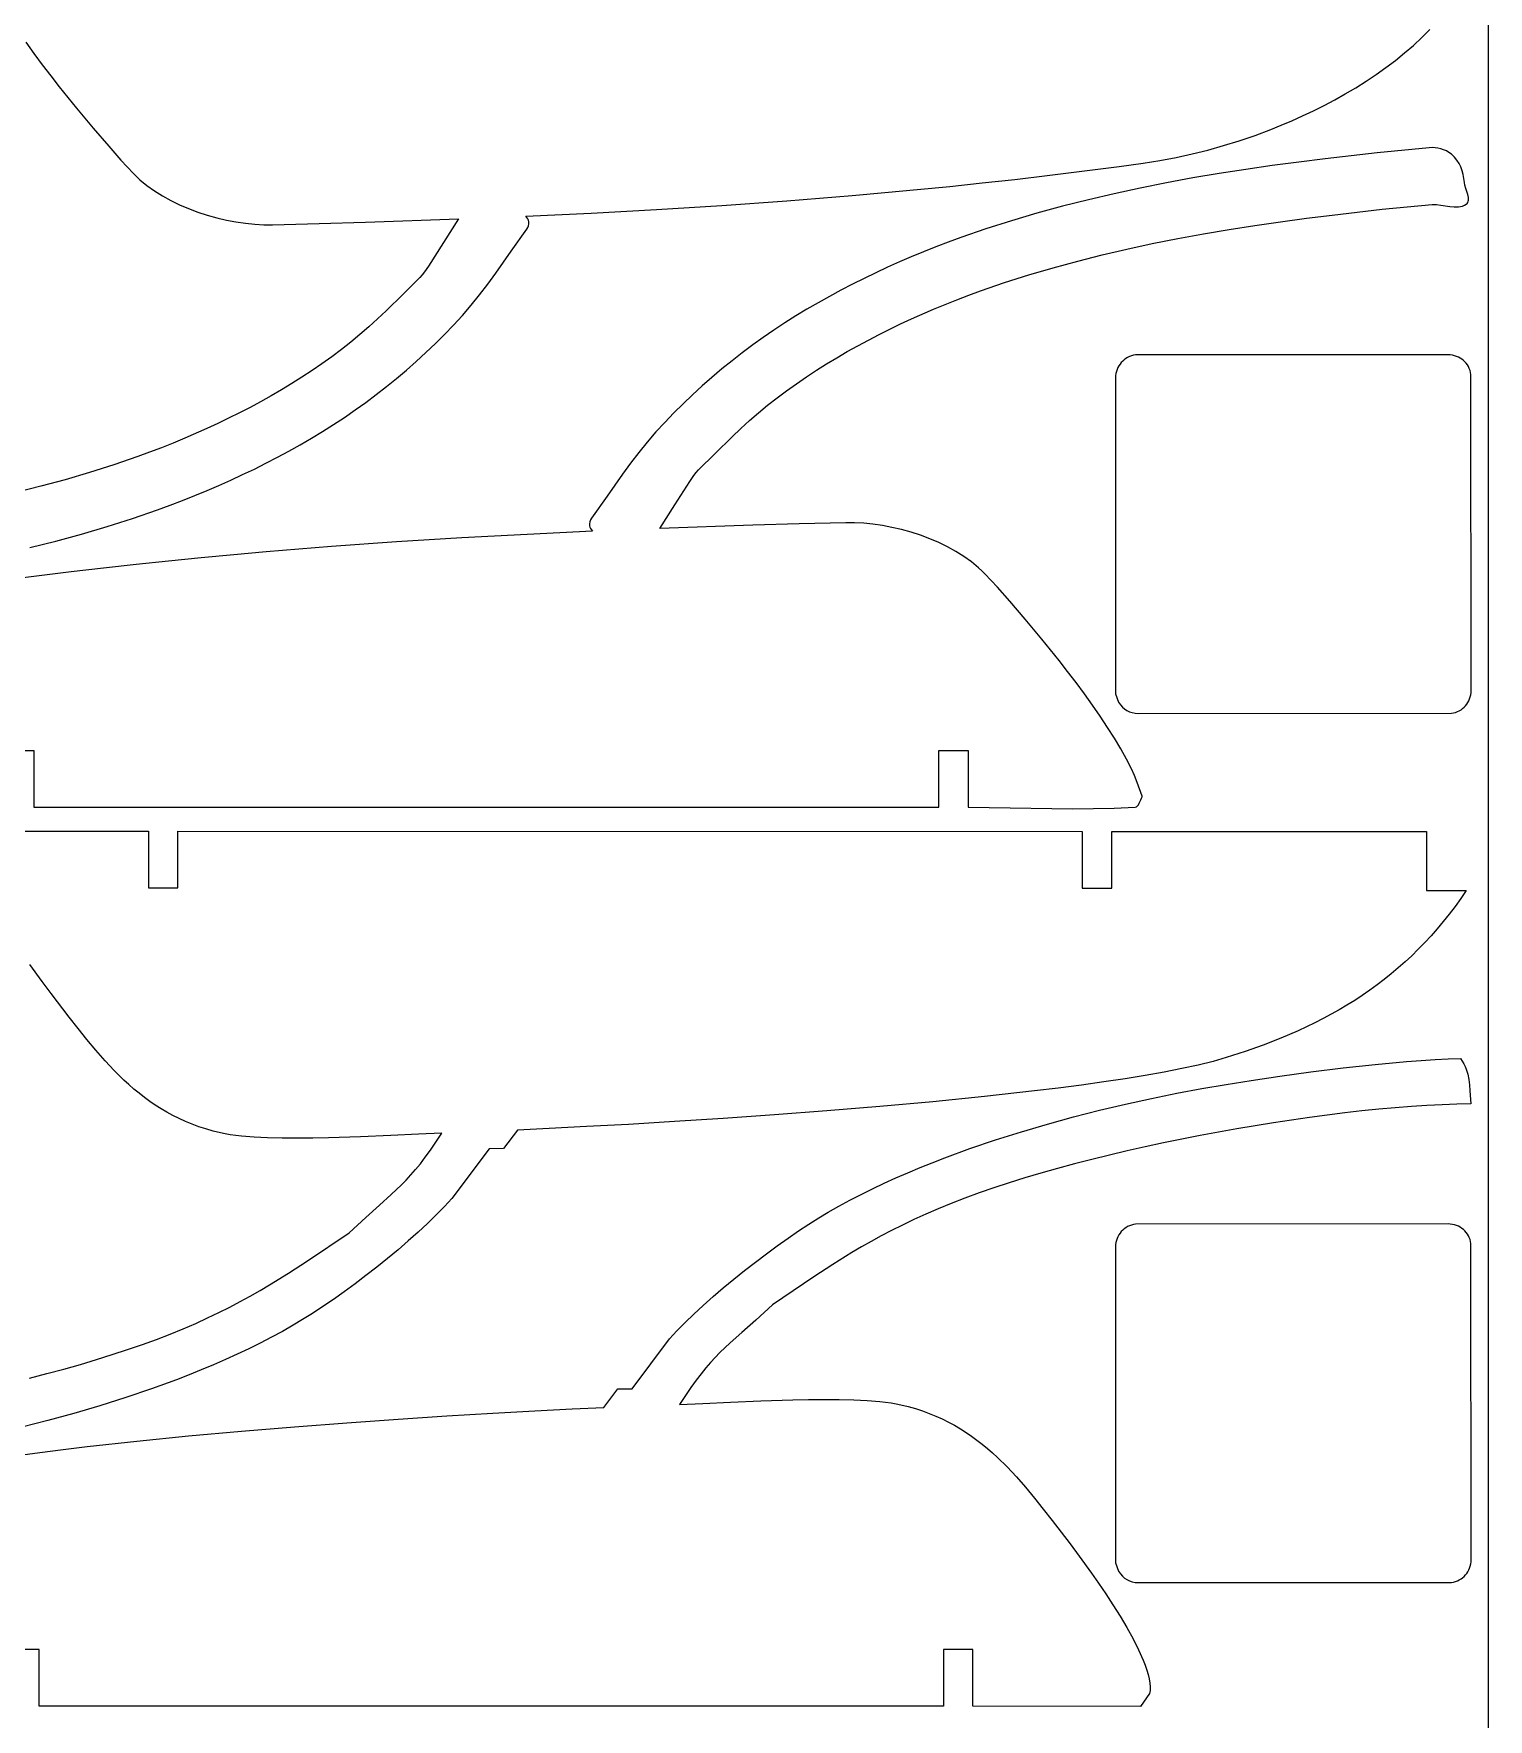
# Model space of a CAD drawing. Extents: x 169 to 749, y 15 to 895.
# Drawn here: x 620.6 to 748.7, y 545.6 to 694.1 of the extents above; entities that cross this region are included whole.
import ezdxf

# ---------------------------------------------------------------- set-up
doc = ezdxf.new("R2010")
doc.units = 0
doc.layers.get('0').update_dxf_attribs({"linetype": 'CONTINUOUS'})

msp = doc.modelspace()

# ---------------------------------------------------------------- linework, layer by layer
at = {"color": 0}
msp.add_line((748.703243, 895.036023), (748.703243, 15.036023), dxfattribs=at)
at = {"color": 4}
for p, q in [((619.897528, 693.329482), (620.605993, 692.339784)), ((742.102819, 693.061419), (742.84155, 693.75475)), ((742.84155, 693.75475), (743.540246, 694.467042)), ((620.605993, 692.339784), (621.336246, 691.350605)), ((740.519454, 691.733785), (741.327603, 692.387585)), ((741.327603, 692.387585), (742.102819, 693.061419)), ((621.336246, 691.350605), (622.081827, 690.367914)), ((622.081827, 690.367914), (622.836276, 689.397683)), ((737.93291, 689.897954), (738.818556, 690.488432)), ((738.818556, 690.488432), (739.681921, 691.100555)), ((739.681921, 691.100555), (740.519454, 691.733785)), ((622.836276, 689.397683), (624.345939, 687.518475)), ((736.108978, 688.784073), (737.028533, 689.329655)), ((737.028533, 689.329655), (737.93291, 689.897954)), ((624.345939, 687.518475), (625.813556, 685.760742)), ((733.294744, 687.288994), (734.238532, 687.763206)), ((734.238532, 687.763206), (735.177794, 688.261744)), ((735.177794, 688.261744), (736.108978, 688.784073)), ((729.545346, 685.646142), (730.47173, 686.017683)), ((730.47173, 686.017683), (731.407792, 686.415696)), ((731.407792, 686.415696), (732.349981, 686.839645)), ((732.349981, 686.839645), (733.294744, 687.288994)), ((625.813556, 685.760742), (627.187446, 684.172242)), ((725.393813, 684.226456), (726.773985, 684.654436)), ((726.773985, 684.654436), (728.155772, 685.127032)), ((728.155772, 685.127032), (729.545346, 685.646142)), ((627.187446, 684.172242), (628.270871, 682.954755)), ((628.270871, 682.954755), (629.380246, 681.761042)), ((718.301146, 682.689342), (719.765828, 682.922721)), ((719.765828, 682.922721), (721.201263, 683.191224)), ((721.201263, 683.191224), (722.613624, 683.496748)), ((722.613624, 683.496748), (724.009083, 683.841192)), ((724.009083, 683.841192), (725.393813, 684.226456)), ((734.343813, 683.077043), (732.013409, 682.782747)), ((736.626627, 683.342198), (734.343813, 683.077043)), ((738.912151, 683.584281), (736.626627, 683.342198)), ((743.486413, 684.038643), (738.912151, 683.584281)), ((743.751413, 684.05312), (743.486413, 684.038643)), ((744.013996, 684.043604), (743.751413, 684.05312)), ((744.272597, 684.00988), (744.013996, 684.043604)), ((744.525651, 683.951731), (744.272597, 684.00988)), ((744.771594, 683.868939), (744.525651, 683.951731)), ((745.008862, 683.761289), (744.771594, 683.868939)), ((745.23589, 683.628562), (745.008862, 683.761289)), ((745.451113, 683.470543), (745.23589, 683.628562)), ((745.716725, 683.222873), (745.451113, 683.470543)), ((745.941716, 682.951082), (745.716725, 683.222873)), ((746.129063, 682.6582), (745.941716, 682.951082)), ((629.380246, 681.761042), (629.653054, 681.488375)), ((629.653054, 681.488375), (629.939935, 681.223507)), ((706.998465, 681.259421), (709.859146, 681.594642)), ((709.859146, 681.594642), (714.083708, 682.115217)), ((714.083708, 682.115217), (716.193754, 682.39283)), ((716.193754, 682.39283), (718.301146, 682.689342)), ((725.008188, 681.769568), (722.678946, 681.377608)), ((727.342446, 682.132251), (725.008188, 681.769568)), ((729.678569, 682.468896), (727.342446, 682.132251)), ((732.013409, 682.782747), (729.678569, 682.468896)), ((746.281738, 682.347256), (746.129063, 682.6582)), ((746.402717, 682.021279), (746.281738, 682.347256)), ((746.494973, 681.683298), (746.402717, 682.021279)), ((746.56148, 681.336343), (746.494973, 681.683298)), ((629.939935, 681.223507), (630.553123, 680.71746)), ((630.553123, 680.71746), (631.21421, 680.243479)), ((631.21421, 680.243479), (631.9176, 679.802141)), ((692.670355, 679.831803), (695.538916, 680.085868)), ((695.538916, 680.085868), (698.406114, 680.355161)), ((698.406114, 680.355161), (701.271843, 680.640183)), ((701.271843, 680.640183), (704.135996, 680.941435)), ((704.135996, 680.941435), (706.998465, 681.259421)), ((715.752813, 679.993643), (713.481227, 679.459199)), ((718.048109, 680.492887), (715.752813, 679.993643)), ((720.357869, 680.953128), (718.048109, 680.492887)), ((722.678946, 681.377608), (720.357869, 680.953128)), ((746.605213, 680.983443), (746.56148, 681.336343)), ((746.650512, 680.733082), (746.605213, 680.983443)), ((746.728163, 680.466342), (746.650512, 680.733082)), ((746.900613, 679.922831), (746.728163, 680.466342)), ((746.955455, 679.665614), (746.900613, 679.922831)), ((631.9176, 679.802141), (632.657695, 679.394022)), ((632.657695, 679.394022), (633.428898, 679.0197)), ((633.428898, 679.0197), (634.225609, 678.679752)), ((634.225609, 678.679752), (635.042233, 678.374755)), ((669.685599, 678.287181), (675.436339, 678.599049)), ((675.436339, 678.599049), (681.184614, 678.957763)), ((681.184614, 678.957763), (686.929571, 679.367342)), ((686.929571, 679.367342), (692.670355, 679.831803)), ((711.210846, 678.885786), (708.946477, 678.269948)), ((713.481227, 679.459199), (711.210846, 678.885786)), ((737.149229, 678.375082), (739.348863, 678.620631)), ((739.348863, 678.620631), (741.550823, 678.843436)), ((741.550823, 678.843436), (743.755313, 679.038143)), ((743.755313, 679.038143), (744.136456, 679.039566)), ((744.136456, 679.039566), (744.528282, 678.997851)), ((744.528282, 678.997851), (745.319063, 678.872706)), ((745.319063, 678.872706), (745.705559, 678.833125)), ((745.705559, 678.833125), (746.077819, 678.838104)), ((746.077819, 678.838104), (746.256664, 678.864156)), ((746.256664, 678.864156), (746.429614, 678.909569)), ((746.429614, 678.909569), (746.59589, 678.977085)), ((746.59589, 678.977085), (746.754713, 679.069443)), ((746.754713, 679.069443), (746.840786, 679.143397)), ((746.840786, 679.143397), (746.902484, 679.229144)), ((746.902484, 679.229144), (746.942302, 679.325461)), ((746.942302, 679.325461), (746.962738, 679.431126)), ((746.962738, 679.431126), (746.955455, 679.665614)), ((635.042233, 678.374755), (635.873172, 678.105285)), ((635.873172, 678.105285), (636.712827, 677.87192)), ((636.712827, 677.87192), (637.555601, 677.675237)), ((637.555601, 677.675237), (638.395897, 677.515813)), ((638.395897, 677.515813), (639.228117, 677.394224)), ((639.228117, 677.394224), (640.046664, 677.311048)), ((640.046664, 677.311048), (640.845939, 677.266862)), ((640.845939, 677.266862), (641.620346, 677.262242)), ((641.620346, 677.262242), (645.717754, 677.361189)), ((645.717754, 677.361189), (649.814458, 677.485392)), ((649.814458, 677.485392), (658.006846, 677.767342)), ((658.006846, 677.767342), (656.684921, 675.690905)), ((663.933246, 678.018142), (669.685599, 678.287181)), ((664.097896, 677.780192), (663.933246, 678.018142)), ((664.009146, 676.862842), (664.097958, 677.013169)), ((664.169243, 677.658002), (664.097896, 677.780192)), ((664.097958, 677.013169), (664.162246, 677.178205)), ((664.162246, 677.178205), (664.198708, 677.351135)), ((664.204046, 677.525142), (664.169243, 677.658002)), ((664.198708, 677.351135), (664.204046, 677.525142)), ((706.692926, 677.608231), (704.454998, 676.897178)), ((708.946477, 678.269948), (706.692926, 677.608231)), ((725.868213, 676.840818), (728.137012, 677.192937)), ((728.137012, 677.192937), (730.408576, 677.519953)), ((730.408576, 677.519953), (732.680834, 677.825232)), ((732.680834, 677.825232), (734.951713, 678.112143)), ((734.951713, 678.112143), (737.149229, 678.375082)), ((656.684921, 675.690905), (655.348146, 673.624142)), ((662.647502, 674.922491), (664.009146, 676.862842)), ((701.137913, 675.730533), (700.045236, 675.31324)), ((702.237499, 676.133332), (701.137913, 675.730533)), ((704.454998, 676.897178), (702.237499, 676.133332)), ((716.862113, 675.113943), (719.09913, 675.600158)), ((719.09913, 675.600158), (721.347201, 676.047796)), ((721.347201, 676.047796), (723.604252, 676.460227)), ((723.604252, 676.460227), (725.868213, 676.840818)), ((661.277346, 672.98663), (662.647502, 674.922491)), ((696.832896, 673.979744), (695.788383, 673.512184)), ((697.883013, 674.433443), (696.832896, 673.979744)), ((698.960069, 674.88102), (697.883013, 674.433443)), ((700.045236, 675.31324), (698.960069, 674.88102)), ((710.378947, 673.473669), (712.535246, 674.059528)), ((712.535246, 674.059528), (714.697744, 674.605163)), ((714.697744, 674.605163), (716.862113, 675.113943)), ((654.598746, 672.620842), (653.117549, 671.153545)), ((654.809144, 672.851985), (654.598746, 672.620842)), ((654.998758, 673.101605), (654.809144, 672.851985)), ((655.348146, 673.624142), (654.998758, 673.101605)), ((660.575751, 672.031724), (661.277346, 672.98663)), ((693.718562, 672.533832), (692.694453, 672.022216)), ((694.750071, 673.030351), (693.718562, 672.533832)), ((695.788383, 673.512184), (694.750071, 673.030351)), ((706.102259, 672.167809), (708.233176, 672.844218)), ((708.233176, 672.844218), (710.378947, 673.473669)), ((653.117549, 671.153545), (651.629246, 669.692117)), ((659.112881, 670.170644), (659.856039, 671.09155)), ((659.856039, 671.09155), (660.575751, 672.031724)), ((691.678345, 671.495089), (690.670836, 670.95204)), ((692.694453, 672.022216), (691.678345, 671.495089)), ((701.9023, 670.660639), (702.943203, 671.057778)), ((702.943203, 671.057778), (703.990524, 671.441071)), ((703.990524, 671.441071), (706.102259, 672.167809)), ((651.629246, 669.692117), (650.873564, 668.974297)), ((658.340946, 669.273542), (659.112881, 670.170644)), ((688.684014, 669.816524), (687.705899, 669.223233)), ((689.672526, 670.392656), (688.684014, 669.816524)), ((690.670836, 670.95204), (689.672526, 670.392656)), ((697.90289, 668.971305), (699.841913, 669.823143)), ((699.841913, 669.823143), (700.868356, 670.249235)), ((700.868356, 670.249235), (701.9023, 670.660639)), ((650.105468, 668.270777), (649.32141, 667.585833)), ((650.873564, 668.974297), (650.105468, 668.270777)), ((656.772216, 667.59886), (657.566869, 668.427005)), ((657.566869, 668.427005), (658.340946, 669.273542)), ((686.738781, 668.61237), (685.783259, 667.983523)), ((687.705899, 669.223233), (686.738781, 668.61237)), ((695.038127, 667.593377), (695.986454, 668.066546)), ((695.986454, 668.066546), (696.941564, 668.52573)), ((696.941564, 668.52573), (697.90289, 668.971305)), ((648.517846, 666.923742), (647.681675, 666.271762)), ((649.32141, 667.585833), (648.517846, 666.923742)), ((655.126433, 665.996655), (655.958299, 666.788834)), ((655.958299, 666.788834), (656.772216, 667.59886)), ((683.909399, 666.670226), (682.992259, 665.984952)), ((684.839931, 667.336279), (683.909399, 666.670226)), ((685.783259, 667.983523), (684.839931, 667.336279)), ((692.239538, 666.086168), (693.164101, 666.603566)), ((693.164101, 666.603566), (694.097153, 667.105843)), ((694.097153, 667.105843), (695.038127, 667.593377)), ((646.832467, 665.63793), (645.970791, 665.021868)), ((647.681675, 666.271762), (646.832467, 665.63793)), ((653.414107, 664.464744), (654.277931, 665.222049)), ((654.277931, 665.222049), (655.126433, 665.996655)), ((682.089113, 665.280043), (681.198552, 664.556524)), ((682.992259, 665.984952), (682.089113, 665.280043)), ((690.418157, 665.004497), (691.324034, 665.553271)), ((691.324034, 665.553271), (692.239538, 666.086168)), ((716.380879, 665.130636), (716.269687, 664.991755)), ((716.503481, 665.258676), (716.380879, 665.130636)), ((716.636929, 665.375189), (716.503481, 665.258676)), ((716.780663, 665.479486), (716.636929, 665.375189)), ((716.93412, 665.570879), (716.780663, 665.479486)), ((717.096737, 665.648681), (716.93412, 665.570879)), ((717.267952, 665.712204), (717.096737, 665.648681)), ((717.447204, 665.76076), (717.267952, 665.712204)), ((717.633929, 665.793661), (717.447204, 665.76076)), ((745.162929, 665.812961), (717.633929, 665.793661)), ((745.35858, 665.798795), (745.162929, 665.812961)), ((745.548003, 665.769684), (745.35858, 665.798795)), ((745.730539, 665.726129), (745.548003, 665.769684)), ((745.905527, 665.668632), (745.730539, 665.726129)), ((746.072307, 665.597695), (745.905527, 665.668632)), ((746.230218, 665.51382), (746.072307, 665.597695)), ((746.3786, 665.417507), (746.230218, 665.51382)), ((746.516792, 665.309261), (746.3786, 665.417507)), ((746.644133, 665.189581), (746.516792, 665.309261)), ((746.759963, 665.05897), (746.644133, 665.189581)), ((644.212303, 663.841539), (643.316628, 663.276515)), ((645.097213, 664.423197), (644.212303, 663.841539)), ((645.970791, 665.021868), (645.097213, 664.423197)), ((651.645746, 663.000942), (652.536274, 663.724466)), ((652.536274, 663.724466), (653.414107, 664.464744)), ((680.320694, 663.816256), (679.456852, 663.058963)), ((681.198552, 664.556524), (680.320694, 663.816256)), ((687.763977, 663.259127), (688.63756, 663.857803)), ((688.63756, 663.857803), (689.522476, 664.439467)), ((689.522476, 664.439467), (690.418157, 665.004497)), ((715.873614, 663.969359), (715.858029, 663.773861)), ((715.858029, 663.773861), (715.877229, 635.954361)), ((715.904544, 664.158832), (715.873614, 663.969359)), ((715.950256, 664.341594), (715.904544, 664.158832)), ((716.010188, 664.516954), (715.950256, 664.341594)), ((716.083779, 664.684227), (716.010188, 664.516954)), ((716.170466, 664.842723), (716.083779, 664.684227)), ((716.269687, 664.991755), (716.170466, 664.842723)), ((746.863622, 664.917931), (746.759963, 665.05897)), ((746.954449, 664.766964), (746.863622, 664.917931)), ((747.031784, 664.606571), (746.954449, 664.766964)), ((747.094966, 664.437255), (747.031784, 664.606571)), ((747.143334, 664.259518), (747.094966, 664.437255)), ((747.176229, 664.073861), (747.143334, 664.259518)), ((747.195529, 636.247861), (747.176229, 664.073861)), ((641.495258, 662.194855), (640.5707, 661.677461)), ((642.410757, 662.727747), (641.495258, 662.194855)), ((643.316628, 663.276515), (642.410757, 662.727747)), ((649.825427, 661.61076), (650.742582, 662.296034)), ((650.742582, 662.296034), (651.645746, 663.000942)), ((678.608338, 662.284368), (677.776465, 661.492196)), ((679.456852, 663.058963), (678.608338, 662.284368)), ((686.053085, 662.009225), (686.902296, 662.64306)), ((686.902296, 662.64306), (687.763977, 663.259127)), ((638.696676, 660.687653), (637.748347, 660.214481)), ((639.637649, 661.175187), (638.696676, 660.687653)), ((640.5707, 661.677461), (639.637649, 661.175187)), ((647.951543, 660.297464), (648.894881, 660.944707)), ((648.894881, 660.944707), (649.825427, 661.61076)), ((676.962544, 660.682168), (676.16789, 659.85401)), ((677.776465, 661.492196), (676.962544, 660.682168)), ((683.629348, 660.010209), (684.413382, 660.695153)), ((684.413382, 660.695153), (685.216913, 661.357243)), ((685.216913, 661.357243), (686.053085, 662.009225)), ((635.831898, 659.30971), (633.892846, 658.457842)), ((636.793232, 659.755293), (635.831898, 659.30971)), ((637.748347, 660.214481), (636.793232, 659.755293)), ((646.028884, 659.057758), (646.996011, 659.668618)), ((646.996011, 659.668618), (647.951543, 660.297464)), ((676.16789, 659.85401), (675.393813, 659.007443)), ((682.105588, 658.588868), (682.861265, 659.306688)), ((682.861265, 659.306688), (683.629348, 660.010209)), ((632.866403, 658.031751), (631.832459, 657.620347)), ((633.892846, 658.457842), (632.866403, 658.031751)), ((643.063932, 657.328963), (644.062246, 657.888342)), ((644.062246, 657.888342), (645.050763, 658.46447)), ((645.050763, 658.46447), (646.028884, 659.057758)), ((674.621878, 658.11037), (673.878719, 657.189479)), ((675.393813, 659.007443), (674.621878, 658.11037)), ((680.617266, 657.12744), (682.105588, 658.588868)), ((629.744236, 656.839916), (627.632506, 656.113182)), ((630.791557, 657.223209), (629.744236, 656.839916)), ((631.832459, 657.620347), (630.791557, 657.223209)), ((640.016199, 655.747195), (641.040309, 656.258802)), ((641.040309, 656.258802), (642.05642, 656.785921)), ((642.05642, 656.785921), (643.063932, 657.328963)), ((673.159008, 656.249311), (672.457413, 655.294406)), ((673.878719, 657.189479), (673.159008, 656.249311)), ((679.136013, 655.660143), (680.617266, 657.12744)), ((623.355836, 654.807341), (621.199555, 654.2215)), ((625.501596, 655.43678), (623.355836, 654.807341)), ((627.632506, 656.113182), (625.501596, 655.43678)), ((636.901863, 654.301324), (637.946377, 654.768869)), ((637.946377, 654.768869), (638.984688, 655.250688)), ((638.984688, 655.250688), (640.016199, 655.747195)), ((672.457413, 655.294406), (671.087257, 653.358551)), ((678.386613, 654.656843), (678.736001, 655.179381)), ((678.736001, 655.179381), (678.925615, 655.429001)), ((678.925615, 655.429001), (679.136013, 655.660143)), ((621.199555, 654.2215), (619.037082, 653.675889)), ((633.689552, 652.967813), (634.774706, 653.400048)), ((634.774706, 653.400048), (635.851746, 653.847642)), ((635.851746, 653.847642), (636.901863, 654.301324)), ((671.087257, 653.358551), (669.725613, 651.418243)), ((677.049838, 652.590093), (678.386613, 654.656843)), ((629.279805, 651.383833), (631.497302, 652.147695)), ((631.497302, 652.147695), (632.596883, 652.550506)), ((632.596883, 652.550506), (633.689552, 652.967813)), ((675.727913, 650.513743), (677.049838, 652.590093)), ((624.788308, 650.011043), (627.041871, 650.672767)), ((627.041871, 650.672767), (629.279805, 651.383833)), ((669.801513, 650.262843), (664.049189, 649.993834)), ((669.536093, 650.929951), (669.530713, 650.755943)), ((669.530713, 650.755943), (669.56553, 650.623026)), ((669.572551, 651.102881), (669.536093, 650.929951)), ((669.56553, 650.623026), (669.636901, 650.500806)), ((669.636815, 651.267917), (669.572551, 651.102881)), ((669.725613, 651.418243), (669.636815, 651.267917)), ((669.636901, 650.500806), (669.801513, 650.262843)), ((683.920301, 650.795606), (675.727913, 650.513743)), ((688.017005, 650.919798), (683.920301, 650.795606)), ((692.114413, 651.018743), (688.017005, 650.919798)), ((692.88882, 651.014124), (692.114413, 651.018743)), ((693.688095, 650.969938), (692.88882, 651.014124)), ((694.506642, 650.886762), (693.688095, 650.969938)), ((695.338862, 650.765173), (694.506642, 650.886762)), ((696.179158, 650.605749), (695.338862, 650.765173)), ((697.021932, 650.409065), (696.179158, 650.605749)), ((697.861587, 650.1757), (697.021932, 650.409065)), ((620.253536, 648.821787), (622.523927, 649.395202)), ((622.523927, 649.395202), (624.788308, 650.011043)), ((646.805226, 648.913681), (641.06443, 648.44921)), ((652.550188, 649.323266), (646.805226, 648.913681)), ((658.298462, 649.681979), (652.550188, 649.323266)), ((664.049189, 649.993834), (658.298462, 649.681979)), ((698.692526, 649.906231), (697.861587, 650.1757)), ((699.50915, 649.601233), (698.692526, 649.906231)), ((700.305861, 649.261285), (699.50915, 649.601233)), ((701.077064, 648.886963), (700.305861, 649.261285)), ((701.817159, 648.478845), (701.077064, 648.886963)), ((629.598767, 647.339554), (626.736295, 647.021566)), ((632.462924, 647.640812), (629.598767, 647.339554)), ((635.328659, 647.925839), (632.462924, 647.640812)), ((638.195863, 648.195137), (635.328659, 647.925839)), ((641.06443, 648.44921), (638.195863, 648.195137)), ((702.520549, 648.037507), (701.817159, 648.478845)), ((703.181636, 647.563526), (702.520549, 648.037507)), ((703.794823, 647.057479), (703.181636, 647.563526)), ((623.875613, 646.686343), (619.651051, 646.165856)), ((626.736295, 647.021566), (623.875613, 646.686343)), ((704.081705, 646.792611), (703.794823, 647.057479)), ((704.354513, 646.519943), (704.081705, 646.792611)), ((705.463901, 645.326318), (704.354513, 646.519943)), ((706.547413, 644.108843), (705.463901, 645.326318)), ((707.92127, 642.520311), (706.547413, 644.108843)), ((709.388862, 640.762554), (707.92127, 642.520311)), ((710.898507, 638.883333), (709.388862, 640.762554)), ((711.65295, 637.913097), (710.898507, 638.883333)), ((712.398526, 636.930406), (711.65295, 637.913097)), ((713.128775, 635.941228), (712.398526, 636.930406)), ((713.837236, 634.951534), (713.128775, 635.941228)), ((715.877229, 635.954361), (716.127729, 635.216361)), ((746.980324, 635.338567), (747.051243, 635.505332)), ((747.051243, 635.505332), (747.108724, 635.680305)), ((747.108724, 635.680305), (747.152265, 635.862823)), ((747.152265, 635.862823), (747.181367, 636.052229)), ((747.181367, 636.052229), (747.195529, 636.247861)), ((714.517451, 633.967293), (713.837236, 634.951534)), ((715.162959, 632.994476), (714.517451, 633.967293)), ((716.127729, 635.216361), (716.296793, 634.984972)), ((716.296793, 634.984972), (716.47511, 634.785284)), ((716.47511, 634.785284), (716.665381, 634.616625)), ((716.665381, 634.616625), (716.870304, 634.478323)), ((716.870304, 634.478323), (717.092581, 634.369707)), ((717.092581, 634.369707), (717.33491, 634.290106)), ((717.33491, 634.290106), (717.599993, 634.238847)), ((717.599993, 634.238847), (717.890529, 634.215261)), ((717.890529, 634.215261), (745.456429, 634.234561)), ((745.456429, 634.234561), (745.642136, 634.267489)), ((745.642136, 634.267489), (745.81991, 634.315885)), ((745.81991, 634.315885), (745.989251, 634.379088)), ((745.989251, 634.379088), (746.149659, 634.456439)), ((746.149659, 634.456439), (746.300632, 634.547276)), ((746.300632, 634.547276), (746.441671, 634.650941)), ((746.441671, 634.650941), (746.572274, 634.766772)), ((746.572274, 634.766772), (746.691942, 634.894111)), ((746.691942, 634.894111), (746.800173, 635.032296)), ((746.800173, 635.032296), (746.896467, 635.180668)), ((746.896467, 635.180668), (746.980324, 635.338567)), ((715.767299, 632.039053), (715.162959, 632.994476)), ((617.994713, 630.959243), (620.595213, 630.959343)), ((620.595213, 630.959343), (620.595713, 625.958443)), ((700.303713, 625.959943), (700.303813, 630.960943)), ((700.303813, 630.960943), (702.904413, 630.960943)), ((702.904413, 630.960943), (702.904213, 625.960043)), ((716.324011, 631.106993), (715.767299, 632.039053)), ((716.826636, 630.204266), (716.324011, 631.106993)), ((717.268713, 629.336843), (716.826636, 630.204266)), ((717.530418, 628.748742), (717.268713, 629.336843)), ((717.765076, 628.148781), (717.530418, 628.748742)), ((718.212913, 626.939643), (717.765076, 628.148781)), ((717.965638, 626.307943), (718.087441, 626.60179)), ((718.087441, 626.60179), (718.149312, 626.744953)), ((718.149312, 626.744953), (718.218713, 626.872743)), ((718.223388, 626.905406), (718.212913, 626.939643)), ((718.218713, 626.872743), (718.223388, 626.905406)), ((620.595713, 625.958443), (700.303713, 625.959943)), ((702.904213, 625.960043), (704.739675, 625.948145)), ((704.739675, 625.948145), (706.575654, 625.919196)), ((706.575654, 625.919196), (710.247938, 625.851068)), ((710.247938, 625.851068), (712.083629, 625.83235)), ((712.083629, 625.83235), (713.91861, 625.837503)), ((713.91861, 625.837503), (715.752574, 625.876757)), ((715.752574, 625.876757), (717.585213, 625.960343)), ((717.585213, 625.960343), (717.71033, 625.993109)), ((717.71033, 625.993109), (717.811998, 626.068396)), ((717.811998, 626.068396), (717.895379, 626.176558)), ((717.895379, 626.176558), (717.965638, 626.307943)), ((615.927373, 623.849358), (630.687973, 623.845458)), ((630.687973, 623.845458), (630.686873, 618.847758)), ((633.285773, 618.847158), (633.286873, 623.844758)), ((633.286873, 623.844758), (712.936373, 623.824158)), ((712.936373, 623.824158), (712.935273, 618.827058)), ((715.533573, 618.826358), (715.534673, 623.823458)), ((715.534673, 623.823458), (743.265373, 623.816258)), ((743.265373, 623.816258), (743.264273, 618.619958)), ((630.686873, 618.847758), (633.285773, 618.847158)), ((712.935273, 618.827058), (715.533573, 618.826358)), ((743.264273, 618.619958), (746.761273, 618.619258)), ((746.273575, 617.906228), (745.77444, 617.212946)), ((746.761273, 618.619258), (746.273575, 617.906228)), ((745.263897, 616.539072), (744.741976, 615.884264)), ((745.77444, 617.212946), (745.263897, 616.539072)), ((743.664118, 614.630484), (743.108242, 614.03083)), ((744.208707, 615.248182), (743.664118, 614.630484)), ((744.741976, 615.884264), (744.208707, 615.248182)), ((742.541106, 613.448877), (741.96274, 612.884285)), ((743.108242, 614.03083), (742.541106, 613.448877)), ((621.319241, 610.616599), (620.229213, 612.121877)), ((740.77244, 611.805818), (740.160565, 611.291261)), ((741.373175, 612.336712), (740.77244, 611.805818)), ((741.96274, 612.884285), (741.373175, 612.336712)), ((622.128073, 609.545158), (621.319241, 610.616599)), ((738.903514, 610.309795), (738.258398, 609.842203)), ((739.53758, 610.7927), (738.903514, 610.309795)), ((740.160565, 611.291261), (739.53758, 610.7927)), ((623.713792, 607.480879), (622.128073, 609.545158)), ((736.935131, 608.951595), (736.257041, 608.527897)), ((737.60226, 609.389583), (736.935131, 608.951595)), ((738.258398, 609.842203), (737.60226, 609.389583)), ((624.494024, 606.477885), (623.713792, 607.480879)), ((734.157297, 607.339134), (733.435658, 606.969186)), ((734.868094, 607.722008), (734.157297, 607.339134)), ((735.568018, 608.118149), (734.868094, 607.722008)), ((736.257041, 608.527897), (735.568018, 608.118149)), ((625.274541, 605.500014), (624.494024, 606.477885)), ((731.959971, 606.266702), (730.441271, 605.611826)), ((732.703206, 606.611822), (731.959971, 606.266702)), ((733.435658, 606.969186), (732.703206, 606.611822)), ((626.061872, 604.551537), (625.274541, 605.500014)), ((626.862544, 603.636721), (626.061872, 604.551537)), ((727.275784, 604.433984), (725.629473, 603.905558)), ((728.879796, 605.00183), (727.275784, 604.433984)), ((730.441271, 605.611826), (728.879796, 605.00183)), ((627.683085, 602.759839), (626.862544, 603.636721)), ((628.530023, 601.925158), (627.683085, 602.759839)), ((721.723154, 602.940947), (720.162575, 602.635121)), ((723.16053, 603.254669), (721.723154, 602.940947)), ((724.465652, 603.576227), (723.16053, 603.254669)), ((725.629473, 603.905558), (724.465652, 603.576227)), ((733.078243, 602.64785), (735.912897, 603.000338)), ((735.912897, 603.000338), (738.750222, 603.313615)), ((738.750222, 603.313615), (741.487703, 603.567909)), ((741.487703, 603.567909), (742.786966, 603.666757)), ((742.786966, 603.666757), (744.022825, 603.743445)), ((744.022825, 603.743445), (745.182465, 603.7955)), ((745.182465, 603.7955), (746.253072, 603.820451)), ((746.253072, 603.820451), (746.407024, 603.584812)), ((746.407024, 603.584812), (746.539594, 603.353397)), ((746.539594, 603.353397), (746.652579, 603.124911)), ((746.652579, 603.124911), (746.747779, 602.89806)), ((746.747779, 602.89806), (746.892021, 602.444087)), ((628.965431, 601.524978), (628.530023, 601.925158)), ((629.409886, 601.136949), (628.965431, 601.524978)), ((712.869196, 601.492039), (710.828331, 601.226634)), ((714.832102, 601.765653), (712.869196, 601.492039)), ((716.708, 602.047412), (714.832102, 601.765653)), ((718.48784, 602.337256), (716.708, 602.047412)), ((720.162575, 602.635121), (718.48784, 602.337256)), ((723.464429, 601.180574), (725.615472, 601.552851)), ((725.615472, 601.552851), (727.827015, 601.904333)), ((727.827015, 601.904333), (730.348778, 602.275924)), ((730.348778, 602.275924), (733.078243, 602.64785)), ((746.892021, 602.444087), (746.986709, 601.981126)), ((746.986709, 601.981126), (747.046237, 601.498824)), ((747.046237, 601.498824), (747.084995, 600.986829)), ((629.864204, 600.761606), (629.409886, 601.136949)), ((630.329202, 600.399482), (629.864204, 600.761606)), ((630.805694, 600.051111), (630.329202, 600.399482)), ((631.294498, 599.717027), (630.805694, 600.051111)), ((699.771334, 600.024912), (695.119535, 599.603858)), ((704.328471, 600.480292), (699.771334, 600.024912)), ((708.718556, 600.9695), (704.328471, 600.480292)), ((710.828331, 601.226634), (708.718556, 600.9695)), ((714.472524, 599.270666), (716.760375, 599.812449)), ((716.760375, 599.812449), (719.027737, 600.310966)), ((719.027737, 600.310966), (721.26547, 600.76681)), ((721.26547, 600.76681), (723.464429, 601.180574)), ((744.636389, 599.761947), (743.303127, 599.693468)), ((745.922468, 599.808424), (744.636389, 599.761947)), ((747.157772, 599.832351), (745.922468, 599.808424)), ((747.084995, 600.986829), (747.157772, 599.832351)), ((631.79643, 599.397762), (631.294498, 599.717027)), ((632.312304, 599.093852), (631.79643, 599.397762)), ((632.842938, 598.805829), (632.312304, 599.093852)), ((633.389146, 598.534228), (632.842938, 598.805829)), ((633.951746, 598.279582), (633.389146, 598.534228)), ((634.531553, 598.042425), (633.951746, 598.279582)), ((677.013568, 598.272852), (672.974342, 598.03089)), ((681.320092, 598.551627), (677.013568, 598.272852)), ((685.821523, 598.866718), (681.320092, 598.551627)), ((690.445468, 599.217628), (685.821523, 598.866718)), ((695.119535, 599.603858), (690.445468, 599.217628)), ((709.87193, 598.054929), (712.173328, 598.685024)), ((712.173328, 598.685024), (714.472524, 599.270666)), ((732.9509, 598.644057), (729.773222, 598.177428)), ((734.513865, 598.851215), (732.9509, 598.644057)), ((736.054792, 599.040206), (734.513865, 598.851215)), ((737.570088, 599.21048), (736.054792, 599.040206)), ((739.056162, 599.361492), (737.570088, 599.21048)), ((740.509421, 599.492692), (739.056162, 599.361492)), ((741.926273, 599.603533), (740.509421, 599.492692)), ((743.303127, 599.693468), (741.926273, 599.603533)), ((635.129383, 597.82329), (634.531553, 598.042425)), ((635.746053, 597.622711), (635.129383, 597.82329)), ((636.382377, 597.441223), (635.746053, 597.622711)), ((637.039173, 597.279358), (636.382377, 597.441223)), ((637.451561, 597.194594), (637.039173, 597.279358)), ((637.89853, 597.119548), (637.451561, 597.194594)), ((638.887445, 596.996892), (637.89853, 597.119548)), ((639.988397, 596.907962), (638.887445, 596.996892)), ((641.183865, 596.849328), (639.988397, 596.907962)), ((642.456326, 596.817562), (641.183865, 596.849328)), ((643.78826, 596.809233), (642.456326, 596.817562)), ((645.162145, 596.820912), (643.78826, 596.809233)), ((646.56046, 596.849171), (645.162145, 596.820912)), ((649.360293, 596.941707), (646.56046, 596.849171)), ((652.047587, 597.059407), (649.360293, 596.941707)), ((654.482171, 597.174835), (652.047587, 597.059407)), ((656.523873, 597.260558), (654.482171, 597.174835)), ((656.00451, 596.46656), (656.523873, 597.260558)), ((663.184373, 597.530858), (661.963473, 595.896958)), ((665.987353, 597.659396), (663.184373, 597.530858)), ((669.274807, 597.826239), (665.987353, 597.659396)), ((672.974342, 598.03089), (669.274807, 597.826239)), ((705.299096, 596.659009), (707.577472, 597.379788)), ((707.577472, 597.379788), (709.87193, 598.054929)), ((723.311459, 597.050263), (720.084847, 596.398492)), ((726.550496, 597.644703), (723.311459, 597.050263)), ((729.773222, 598.177428), (726.550496, 597.644703)), ((655.068699, 595.128694), (655.522001, 595.759839)), ((655.522001, 595.759839), (656.00451, 596.46656)), ((660.706073, 595.884258), (657.424173, 591.492158)), ((661.963473, 595.896958), (660.706073, 595.884258)), ((700.827164, 595.078162), (703.045946, 595.891998)), ((703.045946, 595.891998), (705.299096, 596.659009)), ((715.331089, 595.322925), (713.783847, 594.940485)), ((716.899398, 595.693772), (715.331089, 595.322925)), ((718.485181, 596.052477), (716.899398, 595.693772)), ((720.084847, 596.398492), (718.485181, 596.052477)), ((653.807583, 593.571701), (654.219135, 594.046326)), ((654.219135, 594.046326), (654.636959, 594.561424)), ((654.636959, 594.561424), (655.068699, 595.128694)), ((697.583432, 593.768315), (698.651893, 594.216909)), ((698.651893, 594.216909), (699.733519, 594.6535)), ((699.733519, 594.6535), (700.827164, 595.078162)), ((710.766933, 594.143015), (709.304444, 593.72908)), ((712.261264, 594.546999), (710.766933, 594.143015)), ((713.783847, 594.940485), (712.261264, 594.546999)), ((652.071176, 591.843884), (652.97271, 592.697058)), ((652.97271, 592.697058), (653.394657, 593.125845)), ((653.394657, 593.125845), (653.807583, 593.571701)), ((693.464075, 591.852428), (694.468455, 592.349774)), ((694.468455, 592.349774), (695.490569, 592.834822)), ((695.490569, 592.834822), (696.529276, 593.307644)), ((696.529276, 593.307644), (697.583432, 593.768315)), ((705.143959, 592.433054), (703.844764, 591.984797)), ((706.489365, 592.873552), (705.143959, 592.433054)), ((707.877391, 593.305744), (706.489365, 592.873552)), ((709.304444, 593.72908), (707.877391, 593.305744)), ((649.823471, 589.827496), (651.041818, 590.918568)), ((651.041818, 590.918568), (652.071176, 591.843884)), ((657.424173, 591.492158), (656.766112, 590.781522)), ((691.51309, 590.82054), (692.478572, 591.342708)), ((692.478572, 591.342708), (693.464075, 591.852428)), ((701.399379, 591.067198), (700.260372, 590.598951)), ((702.595374, 591.529329), (701.399379, 591.067198)), ((703.844764, 591.984797), (702.595374, 591.529329)), ((648.354973, 588.477058), (649.823471, 589.827496)), ((656.044934, 590.047855), (655.267971, 589.296469)), ((656.766112, 590.781522), (656.044934, 590.047855)), ((688.859833, 589.237853), (689.734086, 589.787522)), ((689.734086, 589.787522), (690.568772, 590.285851)), ((690.568772, 590.285851), (691.51309, 590.82054)), ((698.096264, 589.637158), (697.096764, 589.160521)), ((699.148417, 590.115893), (698.096264, 589.637158)), ((700.260372, 590.598951), (699.148417, 590.115893)), ((644.706045, 586.021186), (648.354973, 588.477058)), ((654.44256, 588.532677), (653.576035, 587.76179)), ((655.267971, 589.296469), (654.44256, 588.532677)), ((686.073009, 587.333927), (687.021959, 588.005743)), ((687.021959, 588.005743), (687.953345, 588.642156)), ((687.953345, 588.642156), (688.859833, 589.237853)), ((695.22713, 588.20463), (694.342699, 587.720923)), ((696.142768, 588.683754), (695.22713, 588.20463)), ((697.096764, 589.160521), (696.142768, 588.683754)), ((716.010188, 587.96739), (715.950256, 587.792041)), ((716.083779, 588.134653), (716.010188, 587.96739)), ((716.170466, 588.293141), (716.083779, 588.134653)), ((716.269687, 588.442167), (716.170466, 588.293141)), ((716.380879, 588.581042), (716.269687, 588.442167)), ((716.503481, 588.709078), (716.380879, 588.581042)), ((716.636929, 588.825588), (716.503481, 588.709078)), ((716.780663, 588.929883), (716.636929, 588.825588)), ((716.93412, 589.021275), (716.780663, 588.929883)), ((717.096737, 589.099076), (716.93412, 589.021275)), ((717.267952, 589.162598), (717.096737, 589.099076)), ((717.447204, 589.211154), (717.267952, 589.162598)), ((717.633929, 589.244054), (717.447204, 589.211154)), ((745.162929, 589.263354), (717.633929, 589.244054)), ((745.35858, 589.249189), (745.162929, 589.263354)), ((745.548003, 589.220078), (745.35858, 589.249189)), ((745.730539, 589.176523), (745.548003, 589.220078)), ((745.905527, 589.119026), (745.730539, 589.176523)), ((746.072307, 589.048089), (745.905527, 589.119026)), ((746.230218, 588.964213), (746.072307, 589.048089)), ((746.3786, 588.867901), (746.230218, 588.964213)), ((746.516792, 588.759654), (746.3786, 588.867901)), ((746.644133, 588.639975), (746.516792, 588.759654)), ((746.759963, 588.509364), (746.644133, 588.639975)), ((746.863622, 588.368324), (746.759963, 588.509364)), ((746.954449, 588.217357), (746.863622, 588.368324)), ((747.031784, 588.056965), (746.954449, 588.217357)), ((747.094966, 587.887649), (747.031784, 588.056965)), ((747.143334, 587.709912), (747.094966, 587.887649)), ((652.675731, 586.989121), (651.748982, 586.219981)), ((653.576035, 587.76179), (652.675731, 586.989121)), ((684.151755, 585.905337), (685.113829, 586.632021)), ((685.113829, 586.632021), (686.073009, 587.333927)), ((692.638872, 586.730851), (690.9741, 585.695722)), ((693.482329, 587.230406), (692.638872, 586.730851)), ((694.342699, 587.720923), (693.482329, 587.230406)), ((715.873614, 587.419835), (715.858029, 587.224354)), ((715.858029, 587.224354), (715.877229, 559.404754)), ((715.904544, 587.609293), (715.873614, 587.419835)), ((715.950256, 587.792041), (715.904544, 587.609293)), ((747.176229, 587.524254), (747.143334, 587.709912)), ((747.195529, 559.698354), (747.176229, 587.524254)), ((641.358373, 583.888058), (643.023144, 584.923187)), ((643.023144, 584.923187), (644.706045, 586.021186)), ((650.803123, 585.459683), (649.845489, 584.713539)), ((651.748982, 586.219981), (650.803123, 585.459683)), ((682.248263, 584.398886), (683.194122, 585.159188)), ((683.194122, 585.159188), (684.151755, 585.905337)), ((690.9741, 585.695722), (689.2912, 584.597723)), ((640.514915, 583.388503), (641.358373, 583.888058)), ((648.883415, 583.986861), (647.924235, 583.284961)), ((649.845489, 584.713539), (648.883415, 583.986861)), ((680.421209, 582.857075), (681.321514, 583.629744)), ((681.321514, 583.629744), (682.248263, 584.398886)), ((689.2912, 584.597723), (685.642272, 582.141851)), ((637.854476, 581.935155), (638.770115, 582.414279)), ((638.770115, 582.414279), (639.654545, 582.897986)), ((639.654545, 582.897986), (640.514915, 583.388503)), ((646.043899, 581.976745), (645.137412, 581.381052)), ((646.975285, 582.613152), (646.043899, 581.976745)), ((647.924235, 583.284961), (646.975285, 582.613152)), ((678.729273, 581.322403), (679.554684, 582.08619)), ((679.554684, 582.08619), (680.421209, 582.857075)), ((685.642272, 582.141851), (684.173773, 580.791413)), ((633.736873, 580.019958), (634.848827, 580.503016)), ((634.848827, 580.503016), (635.90098, 580.981751)), ((635.90098, 580.981751), (636.90048, 581.458388)), ((636.90048, 581.458388), (637.854476, 581.935155)), ((644.263158, 580.831386), (643.428473, 580.333058)), ((645.137412, 581.381052), (644.263158, 580.831386)), ((677.231132, 579.83737), (677.952311, 580.571025)), ((677.952311, 580.571025), (678.729273, 581.322403)), ((684.173773, 580.791413), (682.955426, 579.700341)), ((630.15248, 578.634112), (631.401871, 579.08958)), ((631.401871, 579.08958), (632.597866, 579.551711)), ((632.597866, 579.551711), (633.736873, 580.019958)), ((641.518672, 579.276201), (640.533169, 578.766481)), ((642.484154, 579.798369), (641.518672, 579.276201)), ((643.428473, 580.333058), (642.484154, 579.798369)), ((673.291172, 574.734751), (676.573072, 579.126751)), ((676.573072, 579.126751), (677.231132, 579.83737)), ((682.955426, 579.700341), (681.926068, 578.775025)), ((626.119853, 577.313165), (627.507879, 577.745356)), ((627.507879, 577.745356), (628.853285, 578.185855)), ((628.853285, 578.185855), (630.15248, 578.634112)), ((638.506675, 577.784087), (637.467968, 577.311265)), ((639.52879, 578.269134), (638.506675, 577.784087)), ((640.533169, 578.766481), (639.52879, 578.269134)), ((680.602588, 577.493064), (680.189661, 577.047208)), ((681.024534, 577.921851), (680.602588, 577.493064)), ((681.926068, 578.775025), (681.024534, 577.921851)), ((620.213397, 575.678421), (621.73598, 576.071908)), ((621.73598, 576.071908), (623.230312, 576.475893)), ((623.230312, 576.475893), (624.6928, 576.889827)), ((624.6928, 576.889827), (626.119853, 577.313165)), ((635.345351, 576.402), (634.263726, 575.965409)), ((636.413813, 576.850594), (635.345351, 576.402)), ((637.467968, 577.311265), (636.413813, 576.850594)), ((679.360286, 576.057485), (678.928546, 575.490215)), ((679.778109, 576.572583), (679.360286, 576.057485)), ((680.189661, 577.047208), (679.778109, 576.572583)), ((630.951298, 574.726911), (628.698148, 573.9599)), ((633.17008, 575.540746), (630.951298, 574.726911)), ((634.263726, 575.965409), (633.17008, 575.540746)), ((670.812872, 573.088051), (672.033772, 574.721951)), ((672.033772, 574.721951), (673.291172, 574.734751)), ((678.475244, 574.85907), (677.992734, 574.152349)), ((678.928546, 575.490215), (678.475244, 574.85907)), ((626.419773, 573.239121), (624.125314, 572.56398)), ((628.698148, 573.9599), (626.419773, 573.239121)), ((668.009892, 572.959513), (670.812872, 573.088051)), ((677.992734, 574.152349), (677.473372, 573.358351)), ((677.473372, 573.358351), (679.515074, 573.444074)), ((679.515074, 573.444074), (681.949658, 573.559502)), ((681.949658, 573.559502), (684.636951, 573.677202)), ((684.636951, 573.677202), (687.436784, 573.769738)), ((687.436784, 573.769738), (688.835099, 573.797997)), ((688.835099, 573.797997), (690.208984, 573.809676)), ((690.208984, 573.809676), (691.540918, 573.801347)), ((691.540918, 573.801347), (692.813379, 573.769581)), ((692.813379, 573.769581), (694.008847, 573.710947)), ((694.008847, 573.710947), (695.109799, 573.622017)), ((695.109799, 573.622017), (696.098714, 573.499361)), ((696.098714, 573.499361), (696.545683, 573.424315)), ((696.545683, 573.424315), (696.958072, 573.339551)), ((696.958072, 573.339551), (697.614867, 573.177686)), ((697.614867, 573.177686), (698.251192, 572.996198)), ((621.823916, 571.933885), (619.52472, 571.348243)), ((624.125314, 572.56398), (621.823916, 571.933885)), ((643.551777, 571.401281), (648.175722, 571.752191)), ((648.175722, 571.752191), (652.677152, 572.067282)), ((652.677152, 572.067282), (656.983676, 572.346057)), ((656.983676, 572.346057), (661.022902, 572.588019)), ((661.022902, 572.588019), (664.722438, 572.79267)), ((664.722438, 572.79267), (668.009892, 572.959513)), ((698.251192, 572.996198), (698.867861, 572.795619)), ((698.867861, 572.795619), (699.465691, 572.576484)), ((699.465691, 572.576484), (700.045498, 572.339327)), ((700.045498, 572.339327), (700.608098, 572.084681)), ((700.608098, 572.084681), (701.154307, 571.81308)), ((701.154307, 571.81308), (701.68494, 571.525057)), ((625.278688, 569.649409), (629.668773, 570.138617)), ((629.668773, 570.138617), (634.225911, 570.593997)), ((634.225911, 570.593997), (638.877709, 571.015051)), ((638.877709, 571.015051), (643.551777, 571.401281)), ((701.68494, 571.525057), (702.200815, 571.221147)), ((702.200815, 571.221147), (702.702746, 570.901882)), ((702.702746, 570.901882), (703.19155, 570.567798)), ((703.19155, 570.567798), (703.668043, 570.219427)), ((703.668043, 570.219427), (704.13304, 569.857303)), ((619.165142, 568.853256), (621.128048, 569.12687)), ((621.128048, 569.12687), (623.168913, 569.392275)), ((623.168913, 569.392275), (625.278688, 569.649409)), ((704.13304, 569.857303), (704.587359, 569.48196)), ((704.587359, 569.48196), (705.031814, 569.093931)), ((705.031814, 569.093931), (705.467222, 568.693751)), ((705.467222, 568.693751), (706.31416, 567.85907)), ((706.31416, 567.85907), (707.1347, 566.982188)), ((707.1347, 566.982188), (707.935372, 566.067372)), ((707.935372, 566.067372), (708.722703, 565.118895)), ((708.722703, 565.118895), (709.50322, 564.141024)), ((709.50322, 564.141024), (710.283452, 563.13803)), ((710.283452, 563.13803), (711.869172, 561.073751)), ((711.869172, 561.073751), (712.678003, 560.00231)), ((712.678003, 560.00231), (713.768031, 558.497032)), ((747.181367, 559.502705), (747.195529, 559.698354)), ((713.768031, 558.497032), (714.377446, 557.62383)), ((715.877229, 559.404754), (716.127729, 558.666754)), ((716.127729, 558.666754), (716.296793, 558.435366)), ((716.296793, 558.435366), (716.47511, 558.235678)), ((716.47511, 558.235678), (716.665381, 558.067019)), ((746.441671, 558.10134), (746.572274, 558.217174)), ((746.572274, 558.217174), (746.691942, 558.344517)), ((746.691942, 558.344517), (746.800173, 558.482707)), ((746.800173, 558.482707), (746.896467, 558.631086)), ((746.896467, 558.631086), (746.980324, 558.788993)), ((746.980324, 558.788993), (747.051243, 558.955768)), ((747.051243, 558.955768), (747.108724, 559.130752)), ((747.108724, 559.130752), (747.152265, 559.313284)), ((747.152265, 559.313284), (747.181367, 559.502705)), ((714.377446, 557.62383), (715.007904, 556.69272)), ((716.665381, 558.067019), (716.870304, 557.928717)), ((716.870304, 557.928717), (717.092581, 557.820101)), ((717.092581, 557.820101), (717.33491, 557.7405)), ((717.33491, 557.7405), (717.599993, 557.689241)), ((717.599993, 557.689241), (717.890529, 557.665654)), ((717.890529, 557.665654), (745.456429, 557.684954)), ((745.456429, 557.684954), (745.642136, 557.717883)), ((745.642136, 557.717883), (745.81991, 557.766279)), ((745.81991, 557.766279), (745.989251, 557.829483)), ((745.989251, 557.829483), (746.149659, 557.906834)), ((746.149659, 557.906834), (746.300632, 557.997673)), ((746.300632, 557.997673), (746.441671, 558.10134)), ((715.007904, 556.69272), (715.642985, 555.720551)), ((715.642985, 555.720551), (716.266272, 554.724176)), ((716.266272, 554.724176), (716.861344, 553.720443)), ((716.861344, 553.720443), (717.411783, 552.726204)), ((717.411783, 552.726204), (717.90117, 551.758308)), ((621.061972, 551.791851), (618.463672, 551.792551)), ((621.060872, 546.794751), (621.061972, 551.791851)), ((700.711472, 551.771851), (700.710372, 546.774151)), ((703.310372, 551.771151), (700.711472, 551.771851)), ((703.309272, 546.773451), (703.310372, 551.771151)), ((717.90117, 551.758308), (718.313087, 550.833607)), ((718.313087, 550.833607), (718.484863, 550.39272)), ((718.484863, 550.39272), (718.631115, 549.96895)), ((718.631115, 549.96895), (718.749789, 549.564404)), ((718.749789, 549.564404), (718.838834, 549.181188)), ((718.857672, 547.903751), (718.069872, 546.769651)), ((718.838834, 549.181188), (718.896197, 548.821409)), ((718.907668, 548.180584), (718.857672, 547.903751)), ((718.896197, 548.821409), (718.919826, 548.487172)), ((718.919826, 548.487172), (718.907668, 548.180584)), ((700.710372, 546.774151), (621.060872, 546.794751)), ((718.069872, 546.769651), (703.309272, 546.773451))]:
    msp.add_line(p, q, dxfattribs=at)

doc.saveas('drawing.dxf')
